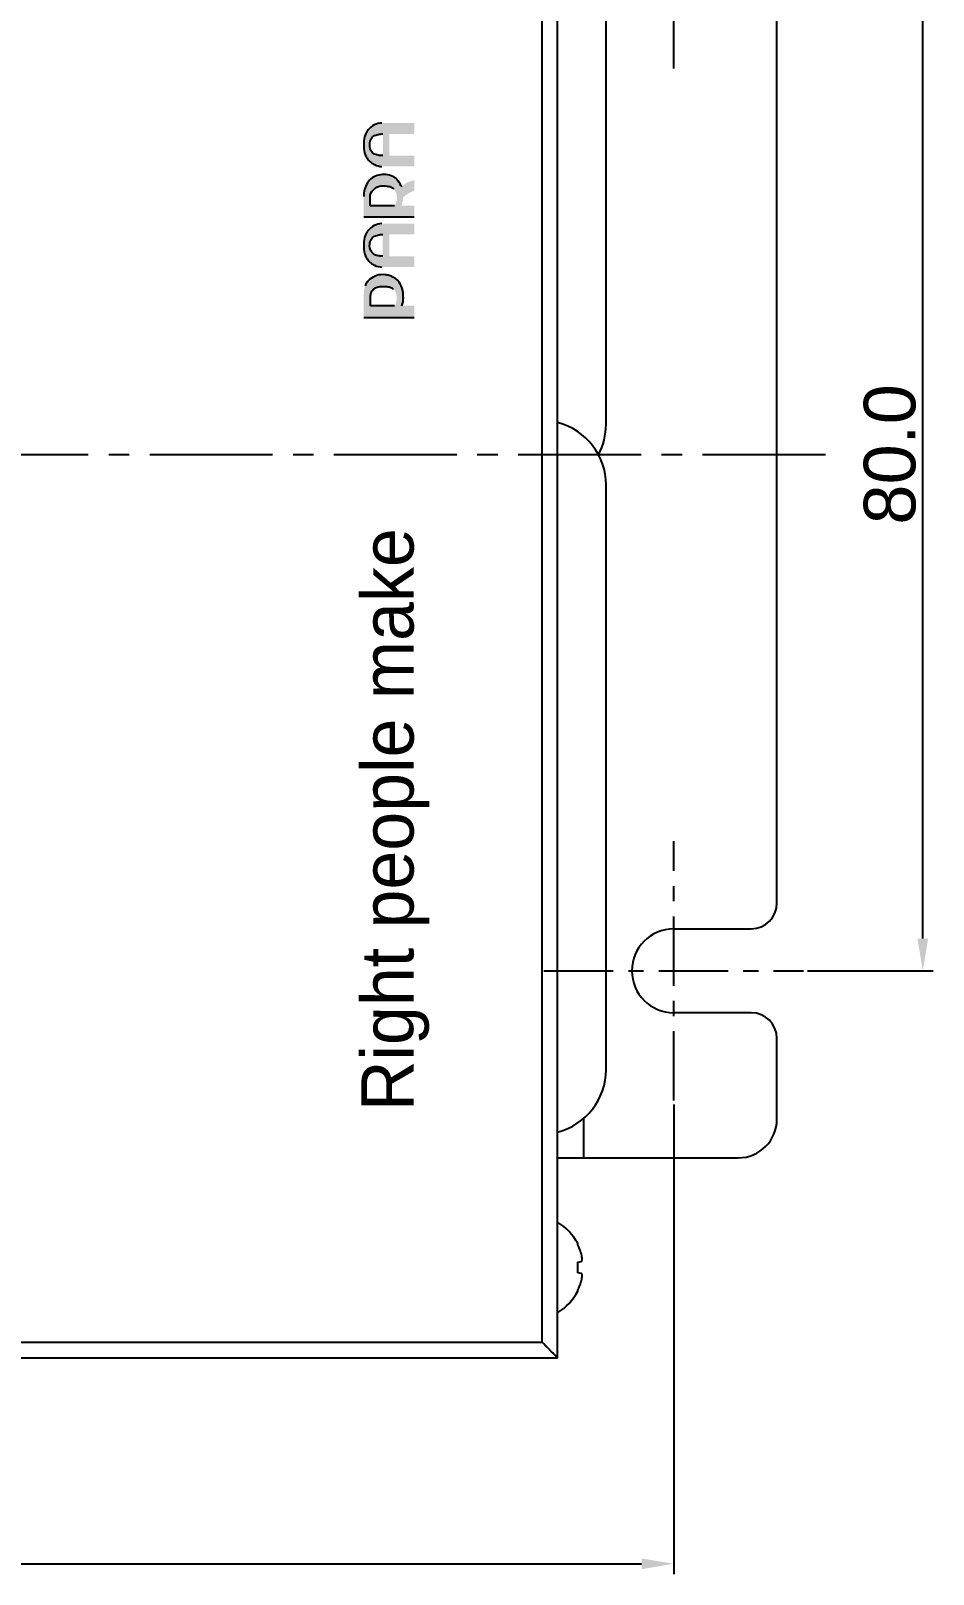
# Model space of a CAD drawing. Extents: x -425 to 6552, y -3049 to 3105.
# Drawn here: x 1437.3 to 1507.2, y -1580 to -1460.4 of the extents above; entities that cross this region are included whole.
import ezdxf

# ---------------------------------------------------------------- set-up
doc = ezdxf.new("R2010")
doc.units = 0
doc.header["$PDMODE"] = 3
doc.header["$PDSIZE"] = 1.5
doc.linetypes.add('CENTER', pattern=[17.8, 10.75, -2.35, 2.35, -2.35])
doc.linetypes.add('CENTER2', pattern=[28.575, 19.05, -3.175, 3.175, -3.175])
doc.layers.get('0').update_dxf_attribs({"linetype": 'CONTINUOUS'})
doc.layers.get('DEFPOINTS').update_dxf_attribs({"linetype": 'CONTINUOUS'})
doc.layers.add('3', color=112, linetype='CENTER')
doc.layers.add('DIM', color=1, linetype='CONTINUOUS')
doc.styles.add('OMI-1', font='arial.ttf', dxfattribs={"oblique": 1})
doc.styles.add('RIGHT', font='MAGNETOB.TTF', dxfattribs={"height": 1.8234})
doc.dimstyles.new('1', dxfattribs={"dimtxt": 4, "dimasz": 2.5, "dimexe": 0.8, "dimexo": 0.3, "dimgap": 0.5, "dimtad": 1, "dimtoh": 1, "dimdec": 1, "dimzin": 0, "dimtxsty": 'OMI-1', "dimcen": 0, "dimclrd": 256, "dimclre": 256, "dimclrt": 256, "dimazin": 3, "dimtfac": 0.8, "dimtdec": 1, "dimtix": 1, "dimtmove": 0, "dimatfit": 3, "dimtolj": 1, "dimtzin": 0})

# ---------------------------------------------------------------- blocks, each defined once
blk = doc.blocks.new('*D6203')
at = {"layer": 'DEFPOINTS', "color": 0}
for p in [(1203.08, -1543.31), (1487.09, -1543.31), (1487.09, -1579.22)]:
    blk.add_point(p, dxfattribs=at)
at = {"layer": 'DIM'}
for p, q in [((1203.08, -1543.61), (1203.08, -1580.02)), ((1487.09, -1543.61), (1487.09, -1580.02)), ((1205.58, -1579.22), (1484.59, -1579.22))]:
    blk.add_line(p, q, dxfattribs=at)
for points in [[(1205.58, -1578.81), (1205.58, -1579.64), (1203.08, -1579.22)], [(1484.59, -1579.64), (1484.59, -1578.81), (1487.09, -1579.22)]]:
    blk.add_solid(points, dxfattribs=at)
at = {"layer": 'DIM', "insert": (1345.09, -1576.68), "char_height": 4, "attachment_point": 5, "style": 'OMI-1'}
blk.add_mtext('\\A1;284.0', dxfattribs=at)
blk = doc.blocks.new('*D6204')
at = {"layer": 'DEFPOINTS', "color": 0}
for p in [(1497.15, -1453.24), (1506.4, -1453.24), (1497.15, -1533.25)]:
    blk.add_point(p, dxfattribs=at)
at = {"layer": 'DIM'}
for p, q in [((1497.45, -1453.24), (1507.2, -1453.24)), ((1506.4, -1530.75), (1506.4, -1455.74)), ((1497.45, -1533.25), (1507.2, -1533.25))]:
    blk.add_line(p, q, dxfattribs=at)
for points in [[(1506.81, -1455.74), (1505.98, -1455.74), (1506.4, -1453.24)], [(1505.98, -1530.75), (1506.81, -1530.75), (1506.4, -1533.25)]]:
    blk.add_solid(points, dxfattribs=at)
at = {"layer": 'DIM', "insert": (1503.85, -1493.25), "char_height": 4, "attachment_point": 5, "rotation": 90, "style": 'OMI-1'}
blk.add_mtext('\\A1;80.0', dxfattribs=at)

msp = doc.modelspace()

# ---------------------------------------------------------------- hatches: boundary and pattern name
h = msp.add_hatch(color=256)
h.dxf.hatch_style = 1
edge = h.paths.add_edge_path()
edge.add_line((1463.06, -1481.03), (1463.06, -1482.6))
edge.add_line((1463.06, -1482.6), (1466.97, -1482.6))
edge.add_line((1466.97, -1482.6), (1466.97, -1481.69))
edge.add_line((1466.97, -1481.69), (1466.02, -1481.69))
edge.add_spline(control_points=[(1466.02, -1481.69), (1466.05, -1481.59), (1466.12, -1481.39), (1466.13, -1481.07), (1466.12, -1480.76), (1466.05, -1480.34), (1465.88, -1479.94), (1465.59, -1479.63), (1465.32, -1479.46), (1465.03, -1479.35), (1464.61, -1479.26), (1464.07, -1479.31), (1463.59, -1479.56), (1463.3, -1479.87), (1463.2, -1480.06), (1463.17, -1480.16)], knot_values=[0, 0, 0, 0, 0.062535, 0.125054, 0.187596, 0.250122, 0.374685, 0.437246, 0.499851, 0.56254, 0.625224, 0.7499, 0.874547, 0.93728, 1, 1, 1, 1], degree=3, periodic=0)
edge.add_line((1463.17, -1480.16), (1463.12, -1480.31))
edge.add_spline(control_points=[(1463.12, -1480.31), (1463.06, -1480.54), (1463.06, -1480.79), (1463.06, -1481.03)], knot_values=[0, 0, 0, 0, 1, 1, 1, 1], degree=3, periodic=0)
edge = h.paths.add_edge_path()
edge.add_line((1466.97, -1477.86), (1465.03, -1477.86))
edge.add_line((1465.03, -1477.86), (1465.03, -1476.17))
edge.add_line((1465.03, -1476.17), (1466.97, -1476.17))
edge.add_line((1466.97, -1476.17), (1466.97, -1475.33))
edge.add_line((1466.97, -1475.33), (1464.47, -1475.33))
edge.add_spline(control_points=[(1464.47, -1475.33), (1464.26, -1475.33), (1463.85, -1475.44), (1463.45, -1475.78), (1463.22, -1476.12), (1463.08, -1476.51), (1463.06, -1476.82), (1463.06, -1477.03)], knot_values=[0, 0, 0, 0, 0.249122, 0.498686, 0.624123, 0.749569, 1, 1, 1, 1], degree=3, periodic=0)
edge.add_spline(control_points=[(1463.06, -1477.03), (1463.06, -1477.23), (1463.08, -1477.54), (1463.22, -1477.93), (1463.4, -1478.18), (1463.62, -1478.4), (1463.96, -1478.62), (1464.27, -1478.7), (1464.47, -1478.7)], knot_values=[0, 0, 0, 0, 0.250068, 0.375353, 0.500628, 0.625908, 0.751187, 1, 1, 1, 1], degree=3, periodic=0)
edge.add_line((1464.47, -1478.7), (1466.97, -1478.7))
edge.add_line((1466.97, -1478.7), (1466.97, -1477.86))
edge = h.paths.add_edge_path()
edge.add_line((1466.97, -1473.95), (1465.99, -1473.95))
edge.add_spline(control_points=[(1465.99, -1473.95), (1466.02, -1473.86), (1466.04, -1473.76), (1466.06, -1473.67)], knot_values=[0, 0, 0, 0, 1, 1, 1, 1], degree=3, periodic=0)
edge.add_spline(control_points=[(1466.06, -1473.67), (1466.07, -1473.56), (1466.09, -1473.44), (1466.1, -1473.33)], knot_values=[0, 0, 0, 0, 1, 1, 1, 1], degree=3, periodic=0)
edge.add_spline(control_points=[(1466.1, -1473.33), (1466.15, -1473.26), (1466.28, -1473.14), (1466.57, -1472.95), (1466.8, -1472.84), (1466.97, -1472.79)], knot_values=[0, 0, 0, 0, 0.250155, 0.500143, 1, 1, 1, 1], degree=3, periodic=0)
edge.add_line((1466.97, -1472.79), (1466.97, -1471.97))
edge.add_spline(control_points=[(1466.97, -1471.97), (1466.88, -1471.99), (1466.7, -1472.04), (1466.43, -1472.14), (1466.19, -1472.29), (1466.07, -1472.43), (1466, -1472.49)], knot_values=[0, 0, 0, 0, 0.249696, 0.500518, 0.749574, 1, 1, 1, 1], degree=3, periodic=0)
edge.add_spline(control_points=[(1466, -1472.49), (1465.93, -1472.33), (1465.8, -1472.08), (1465.54, -1471.81), (1465.23, -1471.61), (1464.78, -1471.49), (1464.22, -1471.54), (1463.7, -1471.75), (1463.31, -1472.16), (1463.1, -1472.68), (1463.06, -1473.05), (1463.06, -1473.23)], knot_values=[0, 0, 0, 0, 0.12507, 0.187732, 0.250413, 0.375201, 0.500167, 0.625127, 0.749834, 0.874853, 1, 1, 1, 1], degree=3, periodic=0)
edge.add_line((1463.06, -1473.23), (1463.06, -1474.8))
edge.add_line((1463.06, -1474.8), (1466.97, -1474.8))
edge.add_line((1466.97, -1474.8), (1466.97, -1473.95))
edge = h.paths.add_edge_path()
edge.add_line((1466.97, -1467.53), (1464.47, -1467.53))
edge.add_spline(control_points=[(1464.47, -1467.53), (1464.26, -1467.53), (1463.85, -1467.64), (1463.45, -1467.98), (1463.22, -1468.32), (1463.08, -1468.71), (1463.06, -1469.02), (1463.06, -1469.23)], knot_values=[0, 0, 0, 0, 0.249122, 0.498686, 0.624123, 0.749569, 1, 1, 1, 1], degree=3, periodic=0)
edge.add_spline(control_points=[(1463.06, -1469.23), (1463.06, -1469.43), (1463.08, -1469.74), (1463.22, -1470.13), (1463.4, -1470.38), (1463.62, -1470.6), (1463.96, -1470.82), (1464.27, -1470.9), (1464.47, -1470.9)], knot_values=[0, 0, 0, 0, 0.250068, 0.375353, 0.500628, 0.625908, 0.751187, 1, 1, 1, 1], degree=3, periodic=0)
edge.add_line((1464.47, -1470.9), (1466.97, -1470.9))
edge.add_line((1466.97, -1470.9), (1466.97, -1470.06))
edge.add_line((1466.97, -1470.06), (1465.03, -1470.06))
edge.add_line((1465.03, -1470.06), (1465.03, -1468.37))
edge.add_line((1465.03, -1468.37), (1466.97, -1468.37))
edge.add_line((1466.97, -1468.37), (1466.97, -1467.53))
edge = h.paths.add_edge_path(flags=16)
edge.add_line((1465.44, -1481.69), (1463.58, -1481.69))
edge.add_line((1463.58, -1481.69), (1463.58, -1481.06))
edge.add_spline(control_points=[(1463.58, -1481.06), (1463.58, -1480.96), (1463.6, -1480.77), (1463.7, -1480.54), (1463.83, -1480.39), (1463.99, -1480.29), (1464.23, -1480.21), (1464.52, -1480.19), (1464.81, -1480.19), (1465.1, -1480.24), (1465.27, -1480.33), (1465.35, -1480.4)], knot_values=[0, 0, 0, 0, 0.125005, 0.249795, 0.312414, 0.37503, 0.499952, 0.625106, 0.750322, 0.875384, 1, 1, 1, 1], degree=3, periodic=0)
edge.add_spline(control_points=[(1465.35, -1480.4), (1465.4, -1480.44), (1465.56, -1480.64), (1465.62, -1480.91), (1465.62, -1481.1)], knot_values=[0, 0, 0, 0, 0.252009, 1, 1, 1, 1], degree=3, periodic=0)
edge.add_spline(control_points=[(1465.62, -1481.1), (1465.62, -1481.26), (1465.6, -1481.48), (1465.48, -1481.66), (1465.44, -1481.69)], knot_values=[0, 0, 0, 0, 0.748436, 1, 1, 1, 1], degree=3, periodic=0)
edge = h.paths.add_edge_path(flags=16)
edge.add_spline(control_points=[(1464.53, -1477.86), (1464.4, -1477.86), (1464.16, -1477.83), (1463.66, -1477.68), (1463.47, -1477.13), (1463.55, -1476.7), (1463.67, -1476.48), (1463.8, -1476.34), (1463.98, -1476.27), (1464.22, -1476.2), (1464.4, -1476.17), (1464.53, -1476.17)], knot_values=[0, 0, 0, 0, 0.126109, 0.251741, 0.495985, 0.621635, 0.684745, 0.747725, 0.810804, 0.873941, 1, 1, 1, 1], degree=3, periodic=0)
edge.add_line((1464.53, -1476.17), (1464.53, -1477.86))
edge = h.paths.add_edge_path(flags=16)
edge.add_line((1465.43, -1473.95), (1463.55, -1473.95))
edge.add_line((1463.55, -1473.95), (1463.55, -1473.26))
edge.add_spline(control_points=[(1463.55, -1473.26), (1463.55, -1473.07), (1463.7, -1472.78), (1464, -1472.54), (1464.36, -1472.38), (1464.76, -1472.39), (1465.14, -1472.47), (1465.32, -1472.57), (1465.38, -1472.64)], knot_values=[0, 0, 0, 0, 0.247311, 0.373126, 0.49884, 0.7492, 0.875033, 1, 1, 1, 1], degree=3, periodic=0)
edge.add_spline(control_points=[(1465.38, -1472.64), (1465.54, -1472.81), (1465.67, -1473.18), (1465.6, -1473.64), (1465.51, -1473.87), (1465.43, -1473.95)], knot_values=[0, 0, 0, 0, 0.496741, 0.749106, 1, 1, 1, 1], degree=3, periodic=0)
edge = h.paths.add_edge_path(flags=16)
edge.add_spline(control_points=[(1464.55, -1470.06), (1464.42, -1470.06), (1464.17, -1470.03), (1463.79, -1469.93), (1463.56, -1469.6), (1463.51, -1469.28), (1463.53, -1469.03), (1463.58, -1468.84), (1463.67, -1468.67), (1463.81, -1468.54), (1463.99, -1468.46), (1464.23, -1468.4), (1464.42, -1468.37), (1464.55, -1468.37)], knot_values=[0, 0, 0, 0, 0.125238, 0.250018, 0.373965, 0.498758, 0.561449, 0.624127, 0.686803, 0.749398, 0.812094, 0.874803, 1, 1, 1, 1], degree=3, periodic=0)
edge.add_line((1464.55, -1468.37), (1464.55, -1470.06))

# ---------------------------------------------------------------- linework, layer by layer
at = {"color": 7, "linetype": 'CONTINUOUS'}
for p, q in [((1478.09, -1563.25), (1478.09, -1423.24)), ((1476.89, -1562.05), (1476.89, -1424.44)), ((1481.84, -1490.9), (1481.84, -1445.59)), ((1495.09, -1528), (1495.09, -1458.49)), ((1463.55, -1473.95), (1463.55, -1473.26)), ((1463.06, -1474.8), (1466.97, -1474.8)), ((1465.43, -1473.95), (1463.55, -1473.95)), ((1463.58, -1481.69), (1463.58, -1481.06)), ((1465.44, -1481.69), (1463.58, -1481.69)), ((1463.06, -1482.6), (1466.97, -1482.6)), ((1481.84, -1540.91), (1481.84, -1495.59)), ((1487.09, -1530), (1493.09, -1530)), ((1493.09, -1536.5), (1487.09, -1536.5)), ((1495.09, -1544.75), (1495.09, -1538.5)), ((1480.09, -1544.7), (1480.09, -1547.75)), ((1478.09, -1547.75), (1492.09, -1547.75)), ((1479.65, -1554.45), (1479.65, -1554.4)), ((1479.65, -1555.84), (1479.92, -1555.79)), ((1479.65, -1556.66), (1479.65, -1555.84)), ((1479.92, -1556.71), (1479.65, -1556.66)), ((1479.65, -1558.1), (1479.65, -1558.05)), ((1214.28, -1562.05), (1476.89, -1562.05)), ((1478.09, -1563.25), (1476.89, -1562.05)), ((1213.08, -1563.25), (1478.09, -1563.25)), ((1477.94, -1563.1), (1477.87, -1563.03)), ((1478.09, -1563.24), (1477.94, -1563.1)), ((1478.09, -1563.25), (1478.09, -1563.24))]:
    msp.add_line(p, q, dxfattribs=at)
for points in [[(1477.51, -1562.67), (1477.4, -1562.56), (1477.28, -1562.44), (1477.16, -1562.32), (1477.03, -1562.18), (1476.89, -1562.05)], [(1477.8, -1562.96), (1477.71, -1562.87), (1477.62, -1562.78)]]:
    msp.add_lwpolyline(points, dxfattribs=at)
for centre, radius, start, end in [((1476.84, -1495.59), 5, 0, 75.5225), ((1476.84, -1490.9), 5, 332.069, 0), ((1493.09, -1528), 2, 270, 0), ((1487.09, -1533.25), 3.25, 90, 270), ((1493.09, -1538.5), 2, 0, 90), ((1476.84, -1540.91), 5, 284.4775, 0), ((1492.09, -1544.75), 3, 270, 0), ((1476.03, -1556.25), 4.06, 27.0569, 59.4898), ((1475.98, -1556.24), 4.08, 25.4085, 26.0312), ((1475.96, -1556.25), 4.1, 16.0964, 25.397), ((1475.96, -1556.25), 4.11, 14.9386, 16.0925), ((1477.63, -1555.8), 2.38, 13.651, 14.9413), ((1475.96, -1556.25), 4.1, 334.603, 343.9036), ((1475.96, -1556.25), 4.11, 343.9075, 345.0614), ((1477.63, -1556.7), 2.38, 345.0588, 346.349), ((1476.03, -1556.25), 4.06, 300.5102, 332.9431), ((1475.98, -1556.26), 4.08, 333.9688, 334.5915)]:
    msp.add_arc(centre, radius, start, end, dxfattribs=at)
for points, knots in [([(1464.47, -1467.53), (1464.26, -1467.53), (1463.85, -1467.64), (1463.45, -1467.98), (1463.22, -1468.32), (1463.08, -1468.71), (1463.06, -1469.02), (1463.06, -1469.23)], [0, 0, 0, 0, 0.249122, 0.498686, 0.624123, 0.749569, 1, 1, 1, 1]), ([(1464.55, -1470.06), (1464.42, -1470.06), (1464.17, -1470.03), (1463.79, -1469.93), (1463.56, -1469.6), (1463.51, -1469.28), (1463.53, -1469.03), (1463.58, -1468.84), (1463.67, -1468.67), (1463.81, -1468.54), (1463.99, -1468.46), (1464.23, -1468.4), (1464.42, -1468.37), (1464.55, -1468.37)], [0, 0, 0, 0, 0.125238, 0.250018, 0.373965, 0.498758, 0.561449, 0.624127, 0.686803, 0.749398, 0.812094, 0.874803, 1, 1, 1, 1]), ([(1463.06, -1469.23), (1463.06, -1469.43), (1463.08, -1469.74), (1463.22, -1470.13), (1463.4, -1470.38), (1463.62, -1470.6), (1463.96, -1470.82), (1464.27, -1470.9), (1464.47, -1470.9)], [0, 0, 0, 0, 0.250068, 0.375353, 0.500628, 0.625908, 0.751187, 1, 1, 1, 1]), ([(1466, -1472.49), (1465.93, -1472.33), (1465.8, -1472.08), (1465.54, -1471.81), (1465.23, -1471.61), (1464.78, -1471.49), (1464.22, -1471.54), (1463.7, -1471.75), (1463.31, -1472.16), (1463.1, -1472.68), (1463.06, -1473.05), (1463.06, -1473.23)], [0, 0, 0, 0, 0.12507, 0.187732, 0.250413, 0.375201, 0.500167, 0.625127, 0.749834, 0.874853, 1, 1, 1, 1]), ([(1463.55, -1473.26), (1463.55, -1473.07), (1463.7, -1472.78), (1464, -1472.54), (1464.36, -1472.38), (1464.76, -1472.39), (1465.14, -1472.47), (1465.32, -1472.57), (1465.38, -1472.64)], [0, 0, 0, 0, 0.247311, 0.373126, 0.49884, 0.7492, 0.875033, 1, 1, 1, 1]), ([(1464.47, -1475.33), (1464.26, -1475.33), (1463.85, -1475.44), (1463.45, -1475.78), (1463.22, -1476.12), (1463.08, -1476.51), (1463.06, -1476.82), (1463.06, -1477.03)], [0, 0, 0, 0, 0.249122, 0.498686, 0.624123, 0.749569, 1, 1, 1, 1]), ([(1464.53, -1477.86), (1464.4, -1477.86), (1464.16, -1477.83), (1463.66, -1477.68), (1463.47, -1477.13), (1463.55, -1476.7), (1463.67, -1476.48), (1463.8, -1476.34), (1463.98, -1476.27), (1464.22, -1476.2), (1464.4, -1476.17), (1464.53, -1476.17)], [0, 0, 0, 0, 0.126109, 0.251741, 0.495985, 0.621635, 0.684745, 0.747725, 0.810804, 0.873941, 1, 1, 1, 1]), ([(1463.06, -1477.03), (1463.06, -1477.23), (1463.08, -1477.54), (1463.22, -1477.93), (1463.4, -1478.18), (1463.62, -1478.4), (1463.96, -1478.62), (1464.27, -1478.7), (1464.47, -1478.7)], [0, 0, 0, 0, 0.250068, 0.375353, 0.500628, 0.625908, 0.751187, 1, 1, 1, 1]), ([(1466.02, -1481.69), (1466.05, -1481.59), (1466.12, -1481.39), (1466.13, -1481.07), (1466.12, -1480.76), (1466.05, -1480.34), (1465.88, -1479.94), (1465.59, -1479.63), (1465.32, -1479.46), (1465.03, -1479.35), (1464.61, -1479.26), (1464.07, -1479.31), (1463.59, -1479.56), (1463.3, -1479.87), (1463.2, -1480.06), (1463.17, -1480.16)], [0, 0, 0, 0, 0.062535, 0.125054, 0.187596, 0.250122, 0.374685, 0.437246, 0.499851, 0.56254, 0.625224, 0.7499, 0.874547, 0.93728, 1, 1, 1, 1]), ([(1463.58, -1481.06), (1463.58, -1480.96), (1463.6, -1480.77), (1463.7, -1480.54), (1463.83, -1480.39), (1463.99, -1480.29), (1464.23, -1480.21), (1464.52, -1480.19), (1464.81, -1480.19), (1465.1, -1480.24), (1465.27, -1480.33), (1465.35, -1480.4)], [0, 0, 0, 0, 0.125005, 0.249795, 0.312414, 0.37503, 0.499952, 0.625106, 0.750322, 0.875384, 1, 1, 1, 1]), ([(1479.92, -1555.79), (1479.93, -1555.79), (1479.95, -1555.78), (1479.97, -1555.74), (1479.98, -1555.69), (1479.99, -1555.62), (1479.99, -1555.54), (1479.97, -1555.41), (1479.95, -1555.31), (1479.94, -1555.24)], [0, 0, 0, 0, 0.051344, 0.117867, 0.208979, 0.326691, 0.469215, 0.632537, 1, 1, 1, 1]), ([(1479.94, -1557.26), (1479.95, -1557.19), (1479.97, -1557.09), (1479.99, -1556.96), (1479.99, -1556.88), (1479.98, -1556.81), (1479.97, -1556.76), (1479.95, -1556.72), (1479.93, -1556.71), (1479.92, -1556.71)], [0, 0, 0, 0, 0.367467, 0.530788, 0.67331, 0.791021, 0.882133, 0.948655, 1, 1, 1, 1])]:
    msp.add_open_spline(points, degree=3, knots=knots, dxfattribs=at)
at = {"layer": '3', "linetype": 'CENTER', "ltscale": 0.5}
for p, q in [((1487.09, -1463.31), (1487.09, -1443.18)), ((1487.09, -1543.31), (1487.09, -1523.19)), ((1477.03, -1533.25), (1497.15, -1533.25))]:
    msp.add_line(p, q, dxfattribs=at)
at = {"layer": '3', "linetype": 'CENTER2', "ltscale": 0.5}
msp.add_line((1498.85, -1493.25), (1167.06, -1493.25), dxfattribs=at)

# ---------------------------------------------------------------- texts
at = {"ltscale": 10, "insert": (1462.87, -1544.12), "char_height": 1.8234, "width": 118.8785, "attachment_point": 1, "rotation": 90, "style": 'RIGHT'}
msp.add_mtext('{\\fMagneto|b0|i0|c0|p82;\\H2.222x;Right people make }', dxfattribs=at)

# ---------------------------------------------------------------- dimensions: what is measured, and where the dimension line sits
at = {"layer": 'DIM'}
dim = msp.add_linear_dim(base=(1506.4, -1453.24), p1=(1497.15, -1533.25), p2=(1497.15, -1453.24), angle=90, dimstyle='1', dxfattribs=at)
dim.commit()
dim.dimension.update_dxf_attribs({"geometry": '*D6204', "text_midpoint": (1503.85, -1493.25)})
dim = msp.add_linear_dim(base=(1487.09, -1579.22), p1=(1203.08, -1543.31), p2=(1487.09, -1543.31), dimstyle='1', dxfattribs=at)
dim.commit()
dim.dimension.update_dxf_attribs({"geometry": '*D6203', "text_midpoint": (1345.09, -1576.68)})

doc.saveas('drawing.dxf')
